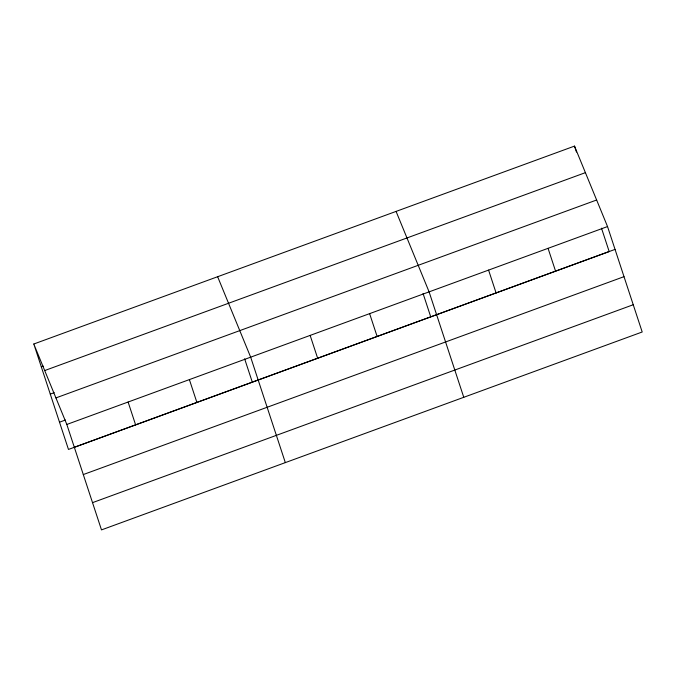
<?xml version="1.0" encoding="UTF-8"?>
<svg xmlns="http://www.w3.org/2000/svg" width="676" height="676" viewBox="0 0 676 676"><rect width="100%" height="100%" fill="white"/><g stroke="black" fill="none" stroke-linecap="round" stroke-linejoin="round"><path stroke-width="1.01" d="M33.8 344.008L574.507 146.101L607.538 226.561L642.2 331.992L101.493 529.899L66.823 424.46L33.8 344.008L68.47 449.439L609.177 251.54L601.496 228.175M41.312 366.848L43.289 366.13M44.7 370.558L585.408 172.65M50.269 394.108L54.224 392.655M55.931 397.91L596.638 200.003M59.505 422.187L65.437 420.016M66.823 424.46L607.538 226.561M74.335 447.309L615.042 249.402M83.3 474.56L624.007 276.661M92.528 502.648L633.243 304.741M396.077 211.411L429.099 291.863L463.77 397.302M217.638 276.721L250.669 357.173L285.331 462.612M574.507 146.101L576.467 152.058M548.059 248.329L555.571 271.169M488.579 270.096L496.091 292.945M423.058 293.485L430.739 316.85M369.62 313.639L377.132 336.479M310.149 335.406L317.652 358.246M244.627 358.795L252.309 382.151M189.39 379.608L196.902 402.448M128.11 402.034L135.614 424.874"/></g></svg>
